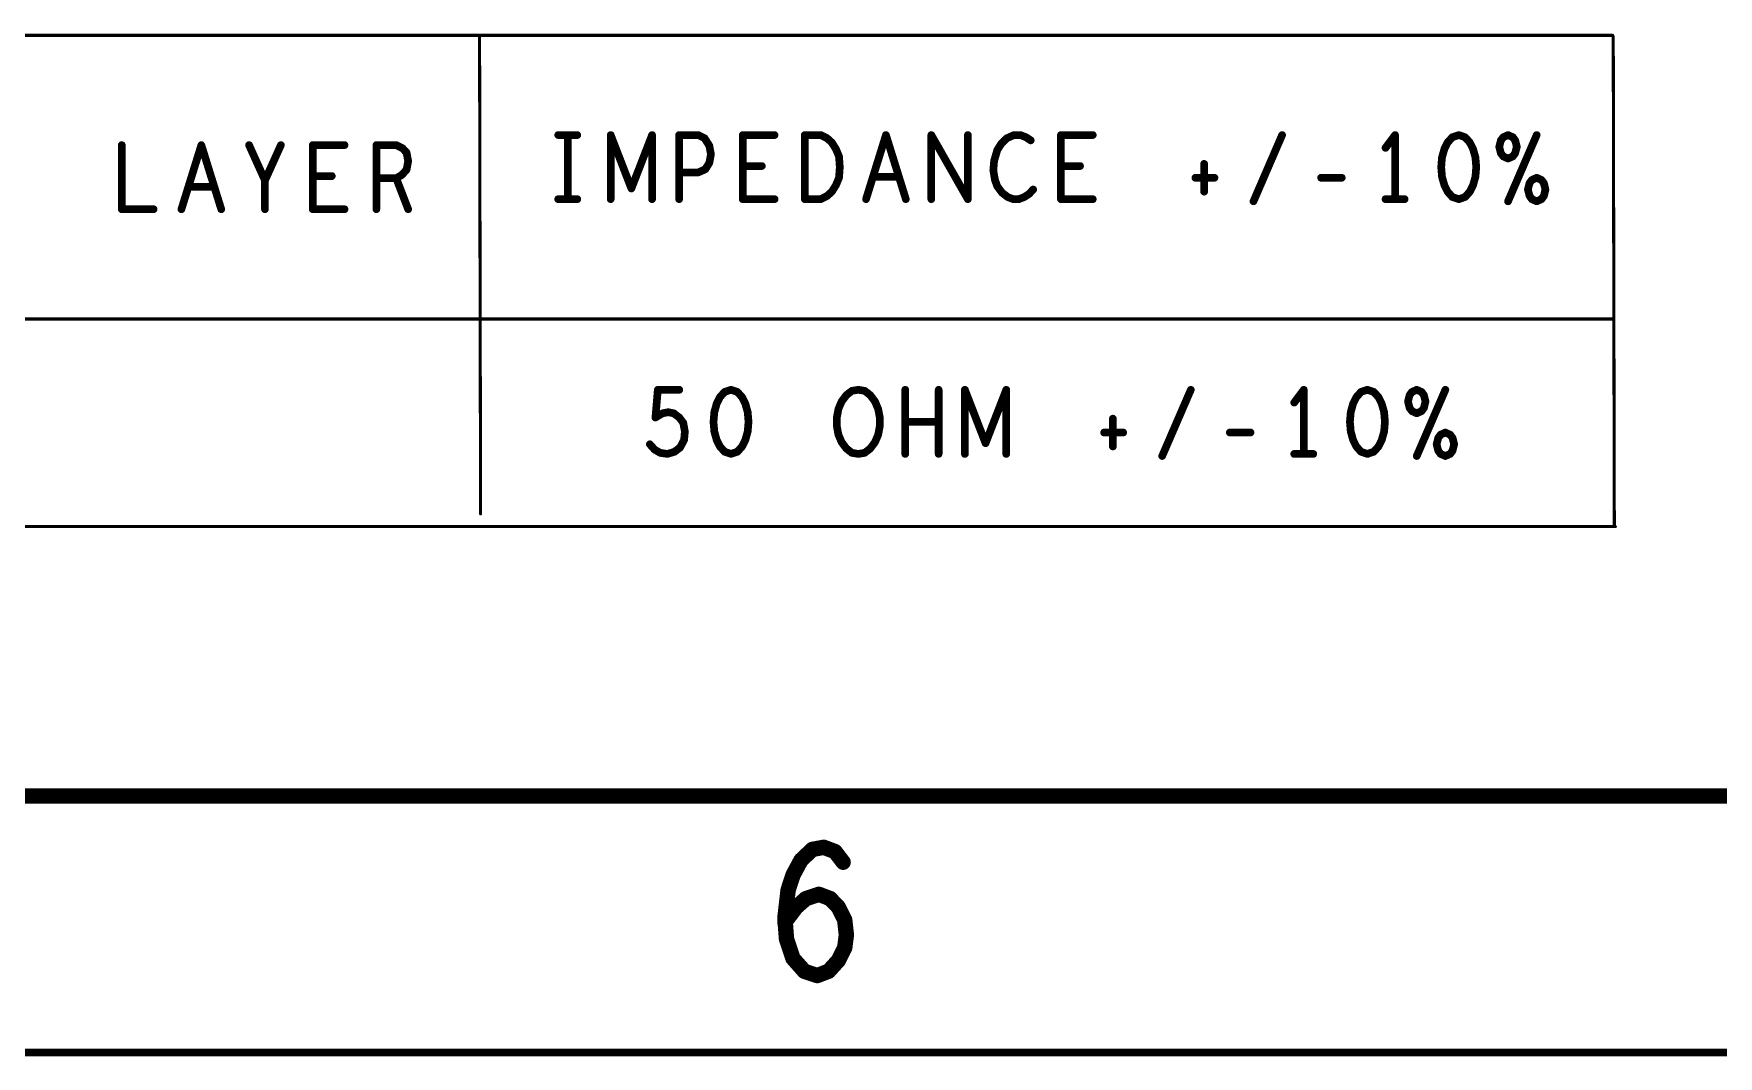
# Model space of a CAD drawing. Extents: x -14.2 to 19.9, y -5.2 to 16.9.
# Drawn here: x -5.048 to -1.766, y -5.155 to -3.161 of the extents above; entities that cross this region are included whole.
import ezdxf

# ---------------------------------------------------------------- set-up
doc = ezdxf.new("R2010")
doc.units = 0
doc.layers.get('0').update_dxf_attribs({"linetype": 'CONTINUOUS'})
doc.layers.add('FAB', color=2, linetype='CONTINUOUS')

# ---------------------------------------------------------------- blocks, each defined once
blk = doc.blocks.new('ROUND_1')
at = {"const_width": 0.003}
blk.add_lwpolyline([(-0.0015, 0, 1), (0.0015, 0, 1)], format="xyb", close=True, dxfattribs=at)
blk = doc.blocks.new('ROUND_105')
at = {"const_width": 0.0075}
blk.add_lwpolyline([(-0.00375, 0, 1), (0.00375, 0, 1)], format="xyb", close=True, dxfattribs=at)
blk = doc.blocks.new('ROUND_138')
at = {"const_width": 0.015}
blk.add_lwpolyline([(-0.0075, 0, 1), (0.0075, 0, 1)], format="xyb", close=True, dxfattribs=at)

msp = doc.modelspace()

# ---------------------------------------------------------------- linework, layer by layer
at = {"layer": 'FAB'}
for points, const_width in [([(-1.9719, -3.1646), (-12.3869, -3.1646)], 0.006), ([(-4.1777, -4.0973), (-4.1797, -3.1643)], 0.006), ([(-1.9708, -3.1678), (-1.9687, -4.1222)], 0.006), ([(-4.8768, -3.3785), (-4.8768, -3.5035)], 0.015), ([(-4.7606, -3.5035), (-4.7218, -3.3785)], 0.015), ([(-4.7218, -3.3785), (-4.683, -3.5035)], 0.015), ([(-4.5978, -3.4473), (-4.6288, -3.3785)], 0.015), ([(-4.5668, -3.3785), (-4.5978, -3.4473)], 0.015), ([(-4.5048, -3.5035), (-4.5048, -3.3785)], 0.015), ([(-4.5048, -3.3785), (-4.4428, -3.3785)], 0.015), ([(-4.3808, -3.5035), (-4.3808, -3.3785)], 0.015), ([(-4.3808, -3.3785), (-4.3421, -3.3785)], 0.015), ([(-4.3421, -3.3785), (-4.3297, -3.3848)], 0.015), ([(-4.3297, -3.3848), (-4.3219, -3.3931)], 0.015), ([(-4.0265, -3.3589), (-3.9893, -3.3589)], 0.015), ([(-4.0079, -3.3589), (-4.0079, -3.4839)], 0.015), ([(-3.9242, -3.4839), (-3.9242, -3.3589)], 0.015), ([(-3.9242, -3.3589), (-3.8839, -3.4631)], 0.015), ([(-3.8839, -3.4631), (-3.8436, -3.3589)], 0.015), ([(-3.8436, -3.3589), (-3.8436, -3.4839)], 0.015), ([(-3.7909, -3.4839), (-3.7909, -3.3589)], 0.015), ([(-3.7909, -3.3589), (-3.7537, -3.3589)], 0.015), ([(-3.7537, -3.3589), (-3.7413, -3.3651)], 0.015), ([(-3.7413, -3.3651), (-3.732, -3.3797)], 0.015), ([(-3.732, -3.3797), (-3.7289, -3.3964)], 0.015), ([(-3.6669, -3.4839), (-3.6669, -3.3589)], 0.015), ([(-3.6669, -3.3589), (-3.6049, -3.3589)], 0.015), ([(-3.546, -3.4839), (-3.546, -3.3589)], 0.015), ([(-3.546, -3.3589), (-3.515, -3.3589)], 0.015), ([(-3.515, -3.3589), (-3.5026, -3.3651)], 0.015), ([(-3.5026, -3.3651), (-3.4933, -3.3735)], 0.015), ([(-3.4933, -3.3735), (-3.4855, -3.386)], 0.015), ([(-3.4855, -3.386), (-3.4793, -3.4006)], 0.015), ([(-3.4267, -3.4839), (-3.3879, -3.3589)], 0.015), ([(-3.3879, -3.3589), (-3.3491, -3.4839)], 0.015), ([(-3.2995, -3.4839), (-3.2995, -3.3589)], 0.015), ([(-3.2995, -3.3589), (-3.2283, -3.4839)], 0.015), ([(-3.2283, -3.4839), (-3.2283, -3.3589)], 0.015), ([(-3.1709, -3.3881), (-3.1771, -3.4089)], 0.015), ([(-3.1631, -3.3756), (-3.1709, -3.3881)], 0.015), ([(-3.1523, -3.3651), (-3.1631, -3.3756)], 0.015), ([(-3.1383, -3.3589), (-3.1523, -3.3651)], 0.015), ([(-3.1259, -3.3589), (-3.1383, -3.3589)], 0.015), ([(-3.1151, -3.3631), (-3.1259, -3.3589)], 0.015), ([(-3.1058, -3.3693), (-3.1151, -3.3631)], 0.015), ([(-3.0469, -3.4839), (-3.0469, -3.3589)], 0.015), ([(-3.0469, -3.3589), (-2.9849, -3.3589)], 0.015), ([(-2.6718, -3.4881), (-2.616, -3.3589)], 0.015), ([(-2.3959, -3.3589), (-2.4145, -3.3839)], 0.015), ([(-2.3959, -3.4839), (-2.3959, -3.3589)], 0.015), ([(-2.2998, -3.386), (-2.3045, -3.4026)], 0.015), ([(-2.2936, -3.3735), (-2.2998, -3.386)], 0.015), ([(-2.2843, -3.3631), (-2.2936, -3.3735)], 0.015), ([(-2.2719, -3.3589), (-2.2843, -3.3631)], 0.015), ([(-2.2595, -3.3631), (-2.2719, -3.3589)], 0.015), ([(-2.2502, -3.3735), (-2.2595, -3.3631)], 0.015), ([(-2.244, -3.386), (-2.2502, -3.3735)], 0.015), ([(-2.2393, -3.4026), (-2.244, -3.386)], 0.015), ([(-2.1898, -3.3693), (-2.1929, -3.3818)], 0.015), ([(-2.1929, -3.3818), (-2.1898, -3.3943)], 0.015), ([(-2.1851, -3.3631), (-2.1898, -3.3693)], 0.015), ([(-2.1758, -3.3589), (-2.1851, -3.3631)], 0.015), ([(-2.1758, -3.4881), (-2.12, -3.3589)], 0.015), ([(-2.1665, -3.3631), (-2.1758, -3.3589)], 0.015), ([(-2.1619, -3.3693), (-2.1665, -3.3631)], 0.015), ([(-2.1587, -3.3818), (-2.1619, -3.3693)], 0.015), ([(-2.1619, -3.3943), (-2.1587, -3.3818)], 0.015), ([(-4.3219, -3.3931), (-4.3188, -3.4098)], 0.015), ([(-4.3188, -3.4098), (-4.3219, -3.4264)], 0.015), ([(-3.732, -3.4131), (-3.7398, -3.4256)], 0.015), ([(-3.7289, -3.3964), (-3.732, -3.4131)], 0.015), ([(-3.6297, -3.4193), (-3.6669, -3.4193)], 0.015), ([(-3.4793, -3.4006), (-3.4778, -3.4214)], 0.015), ([(-3.1771, -3.4089), (-3.1787, -3.4276)], 0.015), ([(-3.0097, -3.4193), (-3.0469, -3.4193)], 0.015), ([(-2.7679, -3.4151), (-2.7679, -3.4693)], 0.015), ([(-2.3045, -3.4026), (-2.306, -3.4214)], 0.015), ([(-2.2378, -3.4214), (-2.2393, -3.4026)], 0.015), ([(-2.1898, -3.3943), (-2.1851, -3.4006)], 0.015), ([(-2.1851, -3.4006), (-2.1758, -3.4047)], 0.015), ([(-2.1758, -3.4047), (-2.1665, -3.4006)], 0.015), ([(-2.1665, -3.4006), (-2.1619, -3.3943)], 0.015), ([(-4.5978, -3.5035), (-4.5978, -3.4473)], 0.015), ([(-4.4676, -3.4389), (-4.5048, -3.4389)], 0.015), ([(-4.3421, -3.4431), (-4.3808, -3.4431)], 0.015), ([(-4.3312, -3.4368), (-4.3421, -3.4431)], 0.015), ([(-4.3421, -3.4431), (-4.3188, -3.5035)], 0.015), ([(-4.3219, -3.4264), (-4.3312, -3.4368)], 0.015), ([(-3.7537, -3.4318), (-3.7909, -3.4318)], 0.015), ([(-3.7398, -3.4256), (-3.7537, -3.4318)], 0.015), ([(-3.4793, -3.4422), (-3.4855, -3.4568)], 0.015), ([(-3.4778, -3.4214), (-3.4793, -3.4422)], 0.015), ([(-3.3631, -3.4401), (-3.4127, -3.4401)], 0.015), ([(-3.1787, -3.4276), (-3.1755, -3.4464)], 0.015), ([(-3.1755, -3.4464), (-3.1709, -3.4589)], 0.015), ([(-2.785, -3.4422), (-2.7478, -3.4422)], 0.015), ([(-2.54, -3.4422), (-2.4998, -3.4422)], 0.015), ([(-2.306, -3.4214), (-2.3045, -3.4401)], 0.015), ([(-2.3045, -3.4401), (-2.2998, -3.4568)], 0.015), ([(-2.244, -3.4568), (-2.2393, -3.4401)], 0.015), ([(-2.2393, -3.4401), (-2.2378, -3.4214)], 0.015), ([(-2.1339, -3.4526), (-2.1371, -3.4651)], 0.015), ([(-2.1293, -3.4464), (-2.1339, -3.4526)], 0.015), ([(-2.12, -3.4422), (-2.1293, -3.4464)], 0.015), ([(-2.1107, -3.4464), (-2.12, -3.4422)], 0.015), ([(-2.106, -3.4526), (-2.1107, -3.4464)], 0.015), ([(-2.1029, -3.4651), (-2.106, -3.4526)], 0.015), ([(-4.697, -3.4598), (-4.7466, -3.4598)], 0.015), ([(-4.0265, -3.4839), (-3.9893, -3.4839)], 0.015), ([(-3.6049, -3.4839), (-3.6669, -3.4839)], 0.015), ([(-3.515, -3.4839), (-3.546, -3.4839)], 0.015), ([(-3.5026, -3.4776), (-3.515, -3.4839)], 0.015), ([(-3.4933, -3.4693), (-3.5026, -3.4776)], 0.015), ([(-3.4855, -3.4568), (-3.4933, -3.4693)], 0.015), ([(-3.1709, -3.4589), (-3.1616, -3.4714)], 0.015), ([(-3.1616, -3.4714), (-3.1507, -3.4797)], 0.015), ([(-3.1507, -3.4797), (-3.1399, -3.4839)], 0.015), ([(-3.1399, -3.4839), (-3.1291, -3.4839)], 0.015), ([(-3.1291, -3.4839), (-3.1182, -3.4797)], 0.015), ([(-3.1182, -3.4797), (-3.1089, -3.4735)], 0.015), ([(-3.1089, -3.4735), (-3.1011, -3.4651)], 0.015), ([(-2.9849, -3.4839), (-3.0469, -3.4839)], 0.015), ([(-2.4145, -3.4839), (-2.3773, -3.4839)], 0.015), ([(-2.2998, -3.4568), (-2.2936, -3.4693)], 0.015), ([(-2.2936, -3.4693), (-2.2843, -3.4797)], 0.015), ([(-2.2843, -3.4797), (-2.2719, -3.4839)], 0.015), ([(-2.2719, -3.4839), (-2.2595, -3.4797)], 0.015), ([(-2.2595, -3.4797), (-2.2502, -3.4693)], 0.015), ([(-2.2502, -3.4693), (-2.244, -3.4568)], 0.015), ([(-2.1371, -3.4651), (-2.1339, -3.4776)], 0.015), ([(-2.1339, -3.4776), (-2.1293, -3.4839)], 0.015), ([(-2.1293, -3.4839), (-2.12, -3.4881)], 0.015), ([(-2.12, -3.4881), (-2.1107, -3.4839)], 0.015), ([(-2.1107, -3.4839), (-2.106, -3.4776)], 0.015), ([(-2.106, -3.4776), (-2.1029, -3.4651)], 0.015), ([(-4.8768, -3.5035), (-4.8148, -3.5035)], 0.015), ([(-4.4428, -3.5035), (-4.5048, -3.5035)], 0.015), ([(-12.3836, -3.7175), (-1.9707, -3.7175)], 0.006), ([(-3.837, -3.9096), (-3.8324, -3.8555)], 0.015), ([(-3.8324, -3.8555), (-3.7905, -3.8555)], 0.015), ([(-3.7115, -3.87), (-3.7177, -3.8825)], 0.015), ([(-3.7022, -3.8596), (-3.7115, -3.87)], 0.015), ([(-3.6898, -3.8555), (-3.7022, -3.8596)], 0.015), ([(-3.6774, -3.8596), (-3.6898, -3.8555)], 0.015), ([(-3.6681, -3.87), (-3.6774, -3.8596)], 0.015), ([(-3.6619, -3.8825), (-3.6681, -3.87)], 0.015), ([(-3.4805, -3.893), (-3.4743, -3.8784)], 0.015), ([(-3.4743, -3.8784), (-3.465, -3.8659)], 0.015), ([(-3.465, -3.8659), (-3.4542, -3.8575)], 0.015), ([(-3.4542, -3.8575), (-3.4418, -3.8555)], 0.015), ([(-3.4418, -3.8555), (-3.4294, -3.8575)], 0.015), ([(-3.4294, -3.8575), (-3.4185, -3.8659)], 0.015), ([(-3.4185, -3.8659), (-3.4092, -3.8784)], 0.015), ([(-3.4092, -3.8784), (-3.403, -3.893)], 0.015), ([(-3.3503, -3.9805), (-3.3503, -3.8555)], 0.015), ([(-3.2852, -3.8555), (-3.2852, -3.9805)], 0.015), ([(-3.2341, -3.9805), (-3.2341, -3.8555)], 0.015), ([(-3.2341, -3.8555), (-3.1938, -3.9596)], 0.015), ([(-3.1938, -3.9596), (-3.1535, -3.8555)], 0.015), ([(-3.1535, -3.8555), (-3.1535, -3.9805)], 0.015), ([(-2.8497, -3.9846), (-2.7939, -3.8555)], 0.015), ([(-2.5738, -3.8555), (-2.5924, -3.8805)], 0.015), ([(-2.5738, -3.9805), (-2.5738, -3.8555)], 0.015), ([(-2.4715, -3.87), (-2.4777, -3.8825)], 0.015), ([(-2.4622, -3.8596), (-2.4715, -3.87)], 0.015), ([(-2.4498, -3.8555), (-2.4622, -3.8596)], 0.015), ([(-2.4374, -3.8596), (-2.4498, -3.8555)], 0.015), ([(-2.4281, -3.87), (-2.4374, -3.8596)], 0.015), ([(-2.4219, -3.8825), (-2.4281, -3.87)], 0.015), ([(-2.3676, -3.8659), (-2.3707, -3.8784)], 0.015), ([(-2.3707, -3.8784), (-2.3676, -3.8909)], 0.015), ([(-2.363, -3.8596), (-2.3676, -3.8659)], 0.015), ([(-2.3537, -3.8555), (-2.363, -3.8596)], 0.015), ([(-2.3537, -3.9846), (-2.2979, -3.8555)], 0.015), ([(-2.3444, -3.8596), (-2.3537, -3.8555)], 0.015), ([(-2.3397, -3.8659), (-2.3444, -3.8596)], 0.015), ([(-2.3366, -3.8784), (-2.3397, -3.8659)], 0.015), ([(-2.3397, -3.8909), (-2.3366, -3.8784)], 0.015), ([(-3.8231, -3.9013), (-3.837, -3.9096)], 0.015), ([(-3.8122, -3.8992), (-3.8231, -3.9013)], 0.015), ([(-3.8014, -3.9013), (-3.8122, -3.8992)], 0.015), ([(-3.7905, -3.9096), (-3.8014, -3.9013)], 0.015), ([(-3.7828, -3.92), (-3.7905, -3.9096)], 0.015), ([(-3.7223, -3.8992), (-3.7239, -3.918)], 0.015), ([(-3.7177, -3.8825), (-3.7223, -3.8992)], 0.015), ([(-3.6572, -3.8992), (-3.6619, -3.8825)], 0.015), ([(-3.6557, -3.918), (-3.6572, -3.8992)], 0.015), ([(-3.4836, -3.9096), (-3.4805, -3.893)], 0.015), ([(-3.4836, -3.9263), (-3.4836, -3.9096)], 0.015), ([(-3.403, -3.893), (-3.3999, -3.9096)], 0.015), ([(-3.3999, -3.9096), (-3.3999, -3.9263)], 0.015), ([(-2.9458, -3.9117), (-2.9458, -3.9659)], 0.015), ([(-2.4823, -3.8992), (-2.4839, -3.918)], 0.015), ([(-2.4777, -3.8825), (-2.4823, -3.8992)], 0.015), ([(-2.4172, -3.8992), (-2.4219, -3.8825)], 0.015), ([(-2.4157, -3.918), (-2.4172, -3.8992)], 0.015), ([(-2.3676, -3.8909), (-2.363, -3.8971)], 0.015), ([(-2.363, -3.8971), (-2.3537, -3.9013)], 0.015), ([(-2.3537, -3.9013), (-2.3444, -3.8971)], 0.015), ([(-2.3444, -3.8971), (-2.3397, -3.8909)], 0.015), ([(-3.7797, -3.9367), (-3.7828, -3.92)], 0.015), ([(-3.7812, -3.9534), (-3.7797, -3.9367)], 0.015), ([(-3.7239, -3.918), (-3.7223, -3.9367)], 0.015), ([(-3.7223, -3.9367), (-3.7177, -3.9534)], 0.015), ([(-3.6619, -3.9534), (-3.6572, -3.9367)], 0.015), ([(-3.6572, -3.9367), (-3.6557, -3.918)], 0.015), ([(-3.4805, -3.943), (-3.4836, -3.9263)], 0.015), ([(-3.4743, -3.9575), (-3.4805, -3.943)], 0.015), ([(-3.403, -3.943), (-3.4092, -3.9575)], 0.015), ([(-3.3999, -3.9263), (-3.403, -3.943)], 0.015), ([(-3.2852, -3.918), (-3.3503, -3.918)], 0.015), ([(-2.9628, -3.9388), (-2.9256, -3.9388)], 0.015), ([(-2.7179, -3.9388), (-2.6776, -3.9388)], 0.015), ([(-2.4839, -3.918), (-2.4823, -3.9367)], 0.015), ([(-2.4823, -3.9367), (-2.4777, -3.9534)], 0.015), ([(-2.4219, -3.9534), (-2.4172, -3.9367)], 0.015), ([(-2.4172, -3.9367), (-2.4157, -3.918)], 0.015), ([(-2.3072, -3.943), (-2.3118, -3.9492)], 0.015), ([(-2.2979, -3.9388), (-2.3072, -3.943)], 0.015), ([(-2.2886, -3.943), (-2.2979, -3.9388)], 0.015), ([(-2.2839, -3.9492), (-2.2886, -3.943)], 0.015), ([(-3.8479, -3.9617), (-3.8386, -3.9721)], 0.015), ([(-3.8386, -3.9721), (-3.8277, -3.9784)], 0.015), ([(-3.8277, -3.9784), (-3.8138, -3.9805)], 0.015), ([(-3.8138, -3.9805), (-3.7998, -3.9763)], 0.015), ([(-3.7998, -3.9763), (-3.789, -3.968)], 0.015), ([(-3.789, -3.968), (-3.7812, -3.9534)], 0.015), ([(-3.7177, -3.9534), (-3.7115, -3.9659)], 0.015), ([(-3.7115, -3.9659), (-3.7022, -3.9763)], 0.015), ([(-3.7022, -3.9763), (-3.6898, -3.9805)], 0.015), ([(-3.6898, -3.9805), (-3.6774, -3.9763)], 0.015), ([(-3.6774, -3.9763), (-3.6681, -3.9659)], 0.015), ([(-3.6681, -3.9659), (-3.6619, -3.9534)], 0.015), ([(-3.465, -3.97), (-3.4743, -3.9575)], 0.015), ([(-3.4542, -3.9784), (-3.465, -3.97)], 0.015), ([(-3.4418, -3.9805), (-3.4542, -3.9784)], 0.015), ([(-3.4294, -3.9784), (-3.4418, -3.9805)], 0.015), ([(-3.4185, -3.97), (-3.4294, -3.9784)], 0.015), ([(-3.4092, -3.9575), (-3.4185, -3.97)], 0.015), ([(-2.4777, -3.9534), (-2.4715, -3.9659)], 0.015), ([(-2.4715, -3.9659), (-2.4622, -3.9763)], 0.015), ([(-2.4622, -3.9763), (-2.4498, -3.9805)], 0.015), ([(-2.4498, -3.9805), (-2.4374, -3.9763)], 0.015), ([(-2.4374, -3.9763), (-2.4281, -3.9659)], 0.015), ([(-2.4281, -3.9659), (-2.4219, -3.9534)], 0.015), ([(-2.3118, -3.9492), (-2.3149, -3.9617)], 0.015), ([(-2.3149, -3.9617), (-2.3118, -3.9742)], 0.015), ([(-2.3118, -3.9742), (-2.3072, -3.9805)], 0.015), ([(-2.2886, -3.9805), (-2.2839, -3.9742)], 0.015), ([(-2.2808, -3.9617), (-2.2839, -3.9492)], 0.015), ([(-2.2839, -3.9742), (-2.2808, -3.9617)], 0.015), ([(-2.5924, -3.9805), (-2.5552, -3.9805)], 0.015), ([(-2.3072, -3.9805), (-2.2979, -3.9846)], 0.015), ([(-2.2979, -3.9846), (-2.2886, -3.9805)], 0.015), ([(-7.4099, -4.1222), (-4.555, -4.1222)], 0.006), ([(-1.9687, -4.1222), (-4.555, -4.1222)], 0.006), ([(-1.9667, -4.1222), (-1.9687, -4.1222)], 0.006), ([(-13.1499, -4.6472), (18.8501, -4.6472)], 0.03), ([(-3.569, -4.8014), (-3.5533, -4.7723)], 0.03), ([(-3.5533, -4.7723), (-3.5312, -4.7514)], 0.03), ([(-3.5312, -4.7514), (-3.5092, -4.7473)], 0.03), ([(-3.5092, -4.7473), (-3.4871, -4.7556)], 0.03), ([(-3.4871, -4.7556), (-3.4713, -4.7764)], 0.03), ([(-3.5785, -4.8306), (-3.569, -4.8014)], 0.03), ([(-3.5848, -4.8848), (-3.5785, -4.8306)], 0.03), ([(-3.5438, -4.8473), (-3.5186, -4.8389)], 0.03), ([(-3.5186, -4.8389), (-3.4965, -4.8473)], 0.03), ([(-3.5848, -4.8931), (-3.5627, -4.8639)], 0.03), ([(-3.5627, -4.8639), (-3.5438, -4.8473)], 0.03), ([(-3.4965, -4.8473), (-3.4808, -4.8639)], 0.03), ([(-3.4808, -4.8639), (-3.4682, -4.8889)], 0.03), ([(-3.5816, -4.9264), (-3.5848, -4.8848)], 0.03), ([(-3.4682, -4.8889), (-3.465, -4.9181)], 0.03), ([(-3.569, -4.9639), (-3.5816, -4.9264)], 0.03), ([(-3.465, -4.9181), (-3.4682, -4.9431)], 0.03), ([(-3.5469, -4.9889), (-3.569, -4.9639)], 0.03), ([(-3.4808, -4.9681), (-3.4997, -4.9889)], 0.03), ([(-3.4682, -4.9431), (-3.4808, -4.9681)], 0.03), ([(-3.5217, -4.9973), (-3.5469, -4.9889)], 0.03), ([(-3.4997, -4.9889), (-3.5217, -4.9973)], 0.03), ([(19.8501, -5.1472), (-14.1499, -5.1472)], 0.015)]:
    msp.add_lwpolyline(points, dxfattribs=dict(at, const_width=const_width))

# ---------------------------------------------------------------- block references
for name, p in [('ROUND_1', (-4.1797, -3.1643)), ('ROUND_1', (-1.9719, -3.1646)), ('ROUND_1', (-1.9708, -3.1678)), ('ROUND_105', (-4.8768, -3.3785)), ('ROUND_105', (-4.7218, -3.3785)), ('ROUND_105', (-4.7218, -3.3785)), ('ROUND_105', (-4.6288, -3.3785)), ('ROUND_105', (-4.5668, -3.3785)), ('ROUND_105', (-4.5048, -3.3785)), ('ROUND_105', (-4.5048, -3.3785)), ('ROUND_105', (-4.4428, -3.3785)), ('ROUND_105', (-4.3808, -3.3785)), ('ROUND_105', (-4.3808, -3.3785)), ('ROUND_105', (-4.3421, -3.3785)), ('ROUND_105', (-4.3421, -3.3785)), ('ROUND_105', (-4.3297, -3.3848)), ('ROUND_105', (-4.3297, -3.3848)), ('ROUND_105', (-4.0265, -3.3589)), ('ROUND_105', (-4.0079, -3.3589)), ('ROUND_105', (-3.9893, -3.3589)), ('ROUND_105', (-3.9242, -3.3589)), ('ROUND_105', (-3.9242, -3.3589)), ('ROUND_105', (-3.8436, -3.3589)), ('ROUND_105', (-3.8436, -3.3589)), ('ROUND_105', (-3.7909, -3.3589)), ('ROUND_105', (-3.7909, -3.3589)), ('ROUND_105', (-3.7537, -3.3589)), ('ROUND_105', (-3.7537, -3.3589)), ('ROUND_105', (-3.7413, -3.3651)), ('ROUND_105', (-3.7413, -3.3651)), ('ROUND_105', (-3.732, -3.3797)), ('ROUND_105', (-3.732, -3.3797)), ('ROUND_105', (-3.6669, -3.3589)), ('ROUND_105', (-3.6669, -3.3589)), ('ROUND_105', (-3.6049, -3.3589)), ('ROUND_105', (-3.546, -3.3589)), ('ROUND_105', (-3.546, -3.3589)), ('ROUND_105', (-3.515, -3.3589)), ('ROUND_105', (-3.515, -3.3589)), ('ROUND_105', (-3.5026, -3.3651)), ('ROUND_105', (-3.5026, -3.3651)), ('ROUND_105', (-3.4933, -3.3735)), ('ROUND_105', (-3.4933, -3.3735)), ('ROUND_105', (-3.4855, -3.386)), ('ROUND_105', (-3.4855, -3.386)), ('ROUND_105', (-3.3879, -3.3589)), ('ROUND_105', (-3.3879, -3.3589)), ('ROUND_105', (-3.2995, -3.3589)), ('ROUND_105', (-3.2995, -3.3589)), ('ROUND_105', (-3.2283, -3.3589)), ('ROUND_105', (-3.1709, -3.3881)), ('ROUND_105', (-3.1709, -3.3881)), ('ROUND_105', (-3.1631, -3.3756)), ('ROUND_105', (-3.1631, -3.3756)), ('ROUND_105', (-3.1523, -3.3651)), ('ROUND_105', (-3.1523, -3.3651)), ('ROUND_105', (-3.1383, -3.3589)), ('ROUND_105', (-3.1383, -3.3589)), ('ROUND_105', (-3.1259, -3.3589)), ('ROUND_105', (-3.1259, -3.3589)), ('ROUND_105', (-3.1151, -3.3631)), ('ROUND_105', (-3.1151, -3.3631)), ('ROUND_105', (-3.1058, -3.3693)), ('ROUND_105', (-3.0469, -3.3589)), ('ROUND_105', (-3.0469, -3.3589)), ('ROUND_105', (-2.9849, -3.3589)), ('ROUND_105', (-2.616, -3.3589)), ('ROUND_105', (-2.4145, -3.3839)), ('ROUND_105', (-2.3959, -3.3589)), ('ROUND_105', (-2.3959, -3.3589)), ('ROUND_105', (-2.2998, -3.386)), ('ROUND_105', (-2.2998, -3.386)), ('ROUND_105', (-2.2936, -3.3735)), ('ROUND_105', (-2.2936, -3.3735)), ('ROUND_105', (-2.2843, -3.3631)), ('ROUND_105', (-2.2843, -3.3631)), ('ROUND_105', (-2.2719, -3.3589)), ('ROUND_105', (-2.2719, -3.3589)), ('ROUND_105', (-2.2595, -3.3631)), ('ROUND_105', (-2.2595, -3.3631)), ('ROUND_105', (-2.2502, -3.3735)), ('ROUND_105', (-2.2502, -3.3735)), ('ROUND_105', (-2.244, -3.386)), ('ROUND_105', (-2.244, -3.386)), ('ROUND_105', (-2.1929, -3.3818)), ('ROUND_105', (-2.1929, -3.3818)), ('ROUND_105', (-2.1898, -3.3693)), ('ROUND_105', (-2.1898, -3.3693)), ('ROUND_105', (-2.1851, -3.3631)), ('ROUND_105', (-2.1851, -3.3631)), ('ROUND_105', (-2.1758, -3.3589)), ('ROUND_105', (-2.1758, -3.3589)), ('ROUND_105', (-2.1665, -3.3631)), ('ROUND_105', (-2.1665, -3.3631)), ('ROUND_105', (-2.1619, -3.3693)), ('ROUND_105', (-2.1619, -3.3693)), ('ROUND_105', (-2.1587, -3.3818)), ('ROUND_105', (-2.1587, -3.3818)), ('ROUND_105', (-2.12, -3.3589)), ('ROUND_105', (-4.3219, -3.3931)), ('ROUND_105', (-4.3219, -3.3931)), ('ROUND_105', (-4.3188, -3.4098)), ('ROUND_105', (-4.3188, -3.4098)), ('ROUND_105', (-3.732, -3.4131)), ('ROUND_105', (-3.732, -3.4131)), ('ROUND_105', (-3.7289, -3.3964)), ('ROUND_105', (-3.7289, -3.3964)), ('ROUND_105', (-3.6669, -3.4193)), ('ROUND_105', (-3.6297, -3.4193)), ('ROUND_105', (-3.4793, -3.4006)), ('ROUND_105', (-3.4793, -3.4006)), ('ROUND_105', (-3.1771, -3.4089)), ('ROUND_105', (-3.1771, -3.4089)), ('ROUND_105', (-3.0469, -3.4193)), ('ROUND_105', (-3.0097, -3.4193)), ('ROUND_105', (-2.7679, -3.4151)), ('ROUND_105', (-2.3045, -3.4026)), ('ROUND_105', (-2.3045, -3.4026)), ('ROUND_105', (-2.2393, -3.4026)), ('ROUND_105', (-2.2393, -3.4026)), ('ROUND_105', (-2.1898, -3.3943)), ('ROUND_105', (-2.1898, -3.3943)), ('ROUND_105', (-2.1851, -3.4006)), ('ROUND_105', (-2.1851, -3.4006)), ('ROUND_105', (-2.1758, -3.4047)), ('ROUND_105', (-2.1758, -3.4047)), ('ROUND_105', (-2.1665, -3.4006)), ('ROUND_105', (-2.1665, -3.4006)), ('ROUND_105', (-2.1619, -3.3943)), ('ROUND_105', (-2.1619, -3.3943)), ('ROUND_105', (-4.5978, -3.4473)), ('ROUND_105', (-4.5978, -3.4473)), ('ROUND_105', (-4.5978, -3.4473)), ('ROUND_105', (-4.5048, -3.4389)), ('ROUND_105', (-4.4676, -3.4389)), ('ROUND_105', (-4.3808, -3.4431)), ('ROUND_105', (-4.3421, -3.4431)), ('ROUND_105', (-4.3421, -3.4431)), ('ROUND_105', (-4.3421, -3.4431)), ('ROUND_105', (-4.3312, -3.4368)), ('ROUND_105', (-4.3312, -3.4368)), ('ROUND_105', (-4.3219, -3.4264)), ('ROUND_105', (-4.3219, -3.4264)), ('ROUND_105', (-3.7909, -3.4318)), ('ROUND_105', (-3.7537, -3.4318)), ('ROUND_105', (-3.7537, -3.4318)), ('ROUND_105', (-3.7398, -3.4256)), ('ROUND_105', (-3.7398, -3.4256)), ('ROUND_105', (-3.4793, -3.4422)), ('ROUND_105', (-3.4793, -3.4422)), ('ROUND_105', (-3.4778, -3.4214)), ('ROUND_105', (-3.4778, -3.4214)), ('ROUND_105', (-3.4127, -3.4401)), ('ROUND_105', (-3.3631, -3.4401)), ('ROUND_105', (-3.1787, -3.4276)), ('ROUND_105', (-3.1787, -3.4276)), ('ROUND_105', (-3.1755, -3.4464)), ('ROUND_105', (-3.1755, -3.4464)), ('ROUND_105', (-2.785, -3.4422)), ('ROUND_105', (-2.7478, -3.4422)), ('ROUND_105', (-2.54, -3.4422)), ('ROUND_105', (-2.4998, -3.4422)), ('ROUND_105', (-2.306, -3.4214)), ('ROUND_105', (-2.306, -3.4214)), ('ROUND_105', (-2.3045, -3.4401)), ('ROUND_105', (-2.3045, -3.4401)), ('ROUND_105', (-2.2393, -3.4401)), ('ROUND_105', (-2.2393, -3.4401)), ('ROUND_105', (-2.2378, -3.4214)), ('ROUND_105', (-2.2378, -3.4214)), ('ROUND_105', (-2.1339, -3.4526)), ('ROUND_105', (-2.1339, -3.4526)), ('ROUND_105', (-2.1293, -3.4464)), ('ROUND_105', (-2.1293, -3.4464)), ('ROUND_105', (-2.12, -3.4422)), ('ROUND_105', (-2.12, -3.4422)), ('ROUND_105', (-2.1107, -3.4464)), ('ROUND_105', (-2.1107, -3.4464)), ('ROUND_105', (-2.106, -3.4526)), ('ROUND_105', (-2.106, -3.4526)), ('ROUND_105', (-4.7466, -3.4598)), ('ROUND_105', (-4.697, -3.4598)), ('ROUND_105', (-4.0265, -3.4839)), ('ROUND_105', (-4.0079, -3.4839)), ('ROUND_105', (-3.9893, -3.4839)), ('ROUND_105', (-3.9242, -3.4839)), ('ROUND_105', (-3.8839, -3.4631)), ('ROUND_105', (-3.8839, -3.4631)), ('ROUND_105', (-3.8436, -3.4839)), ('ROUND_105', (-3.7909, -3.4839)), ('ROUND_105', (-3.6669, -3.4839)), ('ROUND_105', (-3.6669, -3.4839)), ('ROUND_105', (-3.6049, -3.4839)), ('ROUND_105', (-3.546, -3.4839)), ('ROUND_105', (-3.546, -3.4839)), ('ROUND_105', (-3.515, -3.4839)), ('ROUND_105', (-3.515, -3.4839)), ('ROUND_105', (-3.5026, -3.4776)), ('ROUND_105', (-3.5026, -3.4776)), ('ROUND_105', (-3.4933, -3.4693)), ('ROUND_105', (-3.4933, -3.4693)), ('ROUND_105', (-3.4855, -3.4568)), ('ROUND_105', (-3.4855, -3.4568)), ('ROUND_105', (-3.4267, -3.4839)), ('ROUND_105', (-3.3491, -3.4839)), ('ROUND_105', (-3.2995, -3.4839)), ('ROUND_105', (-3.2283, -3.4839)), ('ROUND_105', (-3.2283, -3.4839)), ('ROUND_105', (-3.1709, -3.4589)), ('ROUND_105', (-3.1709, -3.4589)), ('ROUND_105', (-3.1616, -3.4714)), ('ROUND_105', (-3.1616, -3.4714)), ('ROUND_105', (-3.1507, -3.4797)), ('ROUND_105', (-3.1507, -3.4797)), ('ROUND_105', (-3.1399, -3.4839)), ('ROUND_105', (-3.1399, -3.4839)), ('ROUND_105', (-3.1291, -3.4839)), ('ROUND_105', (-3.1291, -3.4839)), ('ROUND_105', (-3.1182, -3.4797)), ('ROUND_105', (-3.1182, -3.4797)), ('ROUND_105', (-3.1089, -3.4735)), ('ROUND_105', (-3.1089, -3.4735)), ('ROUND_105', (-3.1011, -3.4651)), ('ROUND_105', (-3.0469, -3.4839)), ('ROUND_105', (-3.0469, -3.4839)), ('ROUND_105', (-2.9849, -3.4839)), ('ROUND_105', (-2.7679, -3.4693)), ('ROUND_105', (-2.4145, -3.4839)), ('ROUND_105', (-2.3959, -3.4839)), ('ROUND_105', (-2.3773, -3.4839)), ('ROUND_105', (-2.2998, -3.4568)), ('ROUND_105', (-2.2998, -3.4568)), ('ROUND_105', (-2.2936, -3.4693)), ('ROUND_105', (-2.2936, -3.4693)), ('ROUND_105', (-2.2843, -3.4797)), ('ROUND_105', (-2.2843, -3.4797)), ('ROUND_105', (-2.2719, -3.4839)), ('ROUND_105', (-2.2719, -3.4839)), ('ROUND_105', (-2.2595, -3.4797)), ('ROUND_105', (-2.2595, -3.4797)), ('ROUND_105', (-2.2502, -3.4693)), ('ROUND_105', (-2.2502, -3.4693)), ('ROUND_105', (-2.244, -3.4568)), ('ROUND_105', (-2.244, -3.4568)), ('ROUND_105', (-2.1371, -3.4651)), ('ROUND_105', (-2.1371, -3.4651)), ('ROUND_105', (-2.1339, -3.4776)), ('ROUND_105', (-2.1339, -3.4776)), ('ROUND_105', (-2.1293, -3.4839)), ('ROUND_105', (-2.1293, -3.4839)), ('ROUND_105', (-2.1107, -3.4839)), ('ROUND_105', (-2.1107, -3.4839)), ('ROUND_105', (-2.106, -3.4776)), ('ROUND_105', (-2.106, -3.4776)), ('ROUND_105', (-2.1029, -3.4651)), ('ROUND_105', (-2.1029, -3.4651)), ('ROUND_105', (-4.8768, -3.5035)), ('ROUND_105', (-4.8768, -3.5035)), ('ROUND_105', (-4.8148, -3.5035)), ('ROUND_105', (-4.7606, -3.5035)), ('ROUND_105', (-4.683, -3.5035)), ('ROUND_105', (-4.5978, -3.5035)), ('ROUND_105', (-4.5048, -3.5035)), ('ROUND_105', (-4.5048, -3.5035)), ('ROUND_105', (-4.4428, -3.5035)), ('ROUND_105', (-4.3808, -3.5035)), ('ROUND_105', (-4.3188, -3.5035)), ('ROUND_105', (-2.6718, -3.4881)), ('ROUND_105', (-2.1758, -3.4881)), ('ROUND_105', (-2.12, -3.4881)), ('ROUND_105', (-2.12, -3.4881)), ('ROUND_1', (-1.9707, -3.7175)), ('ROUND_105', (-3.8324, -3.8555)), ('ROUND_105', (-3.8324, -3.8555)), ('ROUND_105', (-3.7905, -3.8555)), ('ROUND_105', (-3.7115, -3.87)), ('ROUND_105', (-3.7115, -3.87)), ('ROUND_105', (-3.7022, -3.8596)), ('ROUND_105', (-3.7022, -3.8596)), ('ROUND_105', (-3.6898, -3.8555)), ('ROUND_105', (-3.6898, -3.8555)), ('ROUND_105', (-3.6774, -3.8596)), ('ROUND_105', (-3.6774, -3.8596)), ('ROUND_105', (-3.6681, -3.87)), ('ROUND_105', (-3.6681, -3.87)), ('ROUND_105', (-3.4743, -3.8784)), ('ROUND_105', (-3.4743, -3.8784)), ('ROUND_105', (-3.465, -3.8659)), ('ROUND_105', (-3.465, -3.8659)), ('ROUND_105', (-3.4542, -3.8575)), ('ROUND_105', (-3.4542, -3.8575)), ('ROUND_105', (-3.4418, -3.8555)), ('ROUND_105', (-3.4418, -3.8555)), ('ROUND_105', (-3.4294, -3.8575)), ('ROUND_105', (-3.4294, -3.8575)), ('ROUND_105', (-3.4185, -3.8659)), ('ROUND_105', (-3.4185, -3.8659)), ('ROUND_105', (-3.4092, -3.8784)), ('ROUND_105', (-3.4092, -3.8784)), ('ROUND_105', (-3.3503, -3.8555)), ('ROUND_105', (-3.2852, -3.8555)), ('ROUND_105', (-3.2341, -3.8555)), ('ROUND_105', (-3.2341, -3.8555)), ('ROUND_105', (-3.1535, -3.8555)), ('ROUND_105', (-3.1535, -3.8555)), ('ROUND_105', (-2.7939, -3.8555)), ('ROUND_105', (-2.5924, -3.8805)), ('ROUND_105', (-2.5738, -3.8555)), ('ROUND_105', (-2.5738, -3.8555)), ('ROUND_105', (-2.4715, -3.87)), ('ROUND_105', (-2.4715, -3.87)), ('ROUND_105', (-2.4622, -3.8596)), ('ROUND_105', (-2.4622, -3.8596)), ('ROUND_105', (-2.4498, -3.8555)), ('ROUND_105', (-2.4498, -3.8555)), ('ROUND_105', (-2.4374, -3.8596)), ('ROUND_105', (-2.4374, -3.8596)), ('ROUND_105', (-2.4281, -3.87)), ('ROUND_105', (-2.4281, -3.87)), ('ROUND_105', (-2.3707, -3.8784)), ('ROUND_105', (-2.3707, -3.8784)), ('ROUND_105', (-2.3676, -3.8659)), ('ROUND_105', (-2.3676, -3.8659)), ('ROUND_105', (-2.363, -3.8596)), ('ROUND_105', (-2.363, -3.8596)), ('ROUND_105', (-2.3537, -3.8555)), ('ROUND_105', (-2.3537, -3.8555)), ('ROUND_105', (-2.3444, -3.8596)), ('ROUND_105', (-2.3444, -3.8596)), ('ROUND_105', (-2.3397, -3.8659)), ('ROUND_105', (-2.3397, -3.8659)), ('ROUND_105', (-2.3366, -3.8784)), ('ROUND_105', (-2.3366, -3.8784)), ('ROUND_105', (-2.2979, -3.8555)), ('ROUND_105', (-3.837, -3.9096)), ('ROUND_105', (-3.837, -3.9096)), ('ROUND_105', (-3.8231, -3.9013)), ('ROUND_105', (-3.8231, -3.9013)), ('ROUND_105', (-3.8122, -3.8992)), ('ROUND_105', (-3.8122, -3.8992)), ('ROUND_105', (-3.8014, -3.9013)), ('ROUND_105', (-3.8014, -3.9013)), ('ROUND_105', (-3.7905, -3.9096)), ('ROUND_105', (-3.7905, -3.9096)), ('ROUND_105', (-3.7223, -3.8992)), ('ROUND_105', (-3.7223, -3.8992)), ('ROUND_105', (-3.7177, -3.8825)), ('ROUND_105', (-3.7177, -3.8825)), ('ROUND_105', (-3.6619, -3.8825)), ('ROUND_105', (-3.6619, -3.8825)), ('ROUND_105', (-3.6572, -3.8992)), ('ROUND_105', (-3.6572, -3.8992)), ('ROUND_105', (-3.4836, -3.9096)), ('ROUND_105', (-3.4836, -3.9096)), ('ROUND_105', (-3.4805, -3.893)), ('ROUND_105', (-3.4805, -3.893)), ('ROUND_105', (-3.403, -3.893)), ('ROUND_105', (-3.403, -3.893)), ('ROUND_105', (-3.3999, -3.9096)), ('ROUND_105', (-3.3999, -3.9096)), ('ROUND_105', (-2.9458, -3.9117)), ('ROUND_105', (-2.4823, -3.8992)), ('ROUND_105', (-2.4823, -3.8992)), ('ROUND_105', (-2.4777, -3.8825)), ('ROUND_105', (-2.4777, -3.8825)), ('ROUND_105', (-2.4219, -3.8825)), ('ROUND_105', (-2.4219, -3.8825)), ('ROUND_105', (-2.4172, -3.8992)), ('ROUND_105', (-2.4172, -3.8992)), ('ROUND_105', (-2.3676, -3.8909)), ('ROUND_105', (-2.3676, -3.8909)), ('ROUND_105', (-2.363, -3.8971)), ('ROUND_105', (-2.363, -3.8971)), ('ROUND_105', (-2.3537, -3.9013)), ('ROUND_105', (-2.3537, -3.9013)), ('ROUND_105', (-2.3444, -3.8971)), ('ROUND_105', (-2.3444, -3.8971)), ('ROUND_105', (-2.3397, -3.8909)), ('ROUND_105', (-2.3397, -3.8909)), ('ROUND_105', (-3.7828, -3.92)), ('ROUND_105', (-3.7828, -3.92)), ('ROUND_105', (-3.7797, -3.9367)), ('ROUND_105', (-3.7797, -3.9367)), ('ROUND_105', (-3.7239, -3.918)), ('ROUND_105', (-3.7239, -3.918)), ('ROUND_105', (-3.7223, -3.9367)), ('ROUND_105', (-3.7223, -3.9367)), ('ROUND_105', (-3.6572, -3.9367)), ('ROUND_105', (-3.6572, -3.9367)), ('ROUND_105', (-3.6557, -3.918)), ('ROUND_105', (-3.6557, -3.918)), ('ROUND_105', (-3.4836, -3.9263)), ('ROUND_105', (-3.4836, -3.9263)), ('ROUND_105', (-3.4805, -3.943)), ('ROUND_105', (-3.4805, -3.943)), ('ROUND_105', (-3.403, -3.943)), ('ROUND_105', (-3.403, -3.943)), ('ROUND_105', (-3.3999, -3.9263)), ('ROUND_105', (-3.3999, -3.9263)), ('ROUND_105', (-3.3503, -3.918)), ('ROUND_105', (-3.2852, -3.918)), ('ROUND_105', (-2.9628, -3.9388)), ('ROUND_105', (-2.9256, -3.9388)), ('ROUND_105', (-2.7179, -3.9388)), ('ROUND_105', (-2.6776, -3.9388)), ('ROUND_105', (-2.4839, -3.918)), ('ROUND_105', (-2.4839, -3.918)), ('ROUND_105', (-2.4823, -3.9367)), ('ROUND_105', (-2.4823, -3.9367)), ('ROUND_105', (-2.4172, -3.9367)), ('ROUND_105', (-2.4172, -3.9367)), ('ROUND_105', (-2.4157, -3.918)), ('ROUND_105', (-2.4157, -3.918)), ('ROUND_105', (-2.3072, -3.943)), ('ROUND_105', (-2.3072, -3.943)), ('ROUND_105', (-2.2979, -3.9388)), ('ROUND_105', (-2.2979, -3.9388)), ('ROUND_105', (-2.2886, -3.943)), ('ROUND_105', (-2.2886, -3.943)), ('ROUND_105', (-3.8479, -3.9617)), ('ROUND_105', (-3.8386, -3.9721)), ('ROUND_105', (-3.8386, -3.9721)), ('ROUND_105', (-3.8277, -3.9784)), ('ROUND_105', (-3.8277, -3.9784)), ('ROUND_105', (-3.7998, -3.9763)), ('ROUND_105', (-3.7998, -3.9763)), ('ROUND_105', (-3.789, -3.968)), ('ROUND_105', (-3.789, -3.968)), ('ROUND_105', (-3.7812, -3.9534)), ('ROUND_105', (-3.7812, -3.9534)), ('ROUND_105', (-3.7177, -3.9534)), ('ROUND_105', (-3.7177, -3.9534)), ('ROUND_105', (-3.7115, -3.9659)), ('ROUND_105', (-3.7115, -3.9659)), ('ROUND_105', (-3.7022, -3.9763)), ('ROUND_105', (-3.7022, -3.9763)), ('ROUND_105', (-3.6774, -3.9763)), ('ROUND_105', (-3.6774, -3.9763)), ('ROUND_105', (-3.6681, -3.9659)), ('ROUND_105', (-3.6681, -3.9659)), ('ROUND_105', (-3.6619, -3.9534)), ('ROUND_105', (-3.6619, -3.9534)), ('ROUND_105', (-3.4743, -3.9575)), ('ROUND_105', (-3.4743, -3.9575)), ('ROUND_105', (-3.465, -3.97)), ('ROUND_105', (-3.465, -3.97)), ('ROUND_105', (-3.4542, -3.9784)), ('ROUND_105', (-3.4542, -3.9784)), ('ROUND_105', (-3.4294, -3.9784)), ('ROUND_105', (-3.4294, -3.9784)), ('ROUND_105', (-3.4185, -3.97)), ('ROUND_105', (-3.4185, -3.97)), ('ROUND_105', (-3.4092, -3.9575)), ('ROUND_105', (-3.4092, -3.9575)), ('ROUND_105', (-3.1938, -3.9596)), ('ROUND_105', (-3.1938, -3.9596)), ('ROUND_105', (-2.9458, -3.9659)), ('ROUND_105', (-2.4777, -3.9534)), ('ROUND_105', (-2.4777, -3.9534)), ('ROUND_105', (-2.4715, -3.9659)), ('ROUND_105', (-2.4715, -3.9659)), ('ROUND_105', (-2.4622, -3.9763)), ('ROUND_105', (-2.4622, -3.9763)), ('ROUND_105', (-2.4374, -3.9763)), ('ROUND_105', (-2.4374, -3.9763)), ('ROUND_105', (-2.4281, -3.9659)), ('ROUND_105', (-2.4281, -3.9659)), ('ROUND_105', (-2.4219, -3.9534)), ('ROUND_105', (-2.4219, -3.9534)), ('ROUND_105', (-2.3149, -3.9617)), ('ROUND_105', (-2.3149, -3.9617)), ('ROUND_105', (-2.3118, -3.9492)), ('ROUND_105', (-2.3118, -3.9492)), ('ROUND_105', (-2.3118, -3.9742)), ('ROUND_105', (-2.3118, -3.9742)), ('ROUND_105', (-2.2839, -3.9492)), ('ROUND_105', (-2.2839, -3.9492)), ('ROUND_105', (-2.2839, -3.9742)), ('ROUND_105', (-2.2839, -3.9742)), ('ROUND_105', (-2.2808, -3.9617)), ('ROUND_105', (-2.2808, -3.9617)), ('ROUND_105', (-3.8138, -3.9805)), ('ROUND_105', (-3.8138, -3.9805)), ('ROUND_105', (-3.6898, -3.9805)), ('ROUND_105', (-3.6898, -3.9805)), ('ROUND_105', (-3.4418, -3.9805)), ('ROUND_105', (-3.4418, -3.9805)), ('ROUND_105', (-3.3503, -3.9805)), ('ROUND_105', (-3.2852, -3.9805)), ('ROUND_105', (-3.2341, -3.9805)), ('ROUND_105', (-3.1535, -3.9805)), ('ROUND_105', (-2.8497, -3.9846)), ('ROUND_105', (-2.5924, -3.9805)), ('ROUND_105', (-2.5738, -3.9805)), ('ROUND_105', (-2.5552, -3.9805)), ('ROUND_105', (-2.4498, -3.9805)), ('ROUND_105', (-2.4498, -3.9805)), ('ROUND_105', (-2.3537, -3.9846)), ('ROUND_105', (-2.3072, -3.9805)), ('ROUND_105', (-2.3072, -3.9805)), ('ROUND_105', (-2.2979, -3.9846)), ('ROUND_105', (-2.2979, -3.9846)), ('ROUND_105', (-2.2886, -3.9805)), ('ROUND_105', (-2.2886, -3.9805)), ('ROUND_1', (-4.1777, -4.0973)), ('ROUND_1', (-4.555, -4.1222)), ('ROUND_1', (-4.555, -4.1222)), ('ROUND_1', (-1.9687, -4.1222)), ('ROUND_1', (-1.9687, -4.1222)), ('ROUND_1', (-1.9687, -4.1222)), ('ROUND_1', (-1.9667, -4.1222)), ('ROUND_138', (-3.5533, -4.7723)), ('ROUND_138', (-3.5533, -4.7723)), ('ROUND_138', (-3.5312, -4.7514)), ('ROUND_138', (-3.5312, -4.7514)), ('ROUND_138', (-3.5092, -4.7473)), ('ROUND_138', (-3.5092, -4.7473)), ('ROUND_138', (-3.4871, -4.7556)), ('ROUND_138', (-3.4871, -4.7556)), ('ROUND_138', (-3.569, -4.8014)), ('ROUND_138', (-3.569, -4.8014)), ('ROUND_138', (-3.4713, -4.7764)), ('ROUND_138', (-3.5785, -4.8306)), ('ROUND_138', (-3.5785, -4.8306)), ('ROUND_138', (-3.5186, -4.8389)), ('ROUND_138', (-3.5186, -4.8389)), ('ROUND_138', (-3.5627, -4.8639)), ('ROUND_138', (-3.5627, -4.8639)), ('ROUND_138', (-3.5438, -4.8473)), ('ROUND_138', (-3.5438, -4.8473)), ('ROUND_138', (-3.4965, -4.8473)), ('ROUND_138', (-3.4965, -4.8473)), ('ROUND_138', (-3.4808, -4.8639)), ('ROUND_138', (-3.4808, -4.8639)), ('ROUND_138', (-3.5848, -4.8848)), ('ROUND_138', (-3.5848, -4.8848)), ('ROUND_138', (-3.5848, -4.8931)), ('ROUND_138', (-3.4682, -4.8889)), ('ROUND_138', (-3.4682, -4.8889)), ('ROUND_138', (-3.5816, -4.9264)), ('ROUND_138', (-3.5816, -4.9264)), ('ROUND_138', (-3.465, -4.9181)), ('ROUND_138', (-3.465, -4.9181)), ('ROUND_138', (-3.569, -4.9639)), ('ROUND_138', (-3.569, -4.9639)), ('ROUND_138', (-3.4808, -4.9681)), ('ROUND_138', (-3.4808, -4.9681)), ('ROUND_138', (-3.4682, -4.9431)), ('ROUND_138', (-3.4682, -4.9431)), ('ROUND_138', (-3.5469, -4.9889)), ('ROUND_138', (-3.5469, -4.9889)), ('ROUND_138', (-3.5217, -4.9973)), ('ROUND_138', (-3.5217, -4.9973)), ('ROUND_138', (-3.4997, -4.9889)), ('ROUND_138', (-3.4997, -4.9889))]:
    msp.add_blockref(name, p, dxfattribs=at)

doc.saveas('drawing.dxf')
